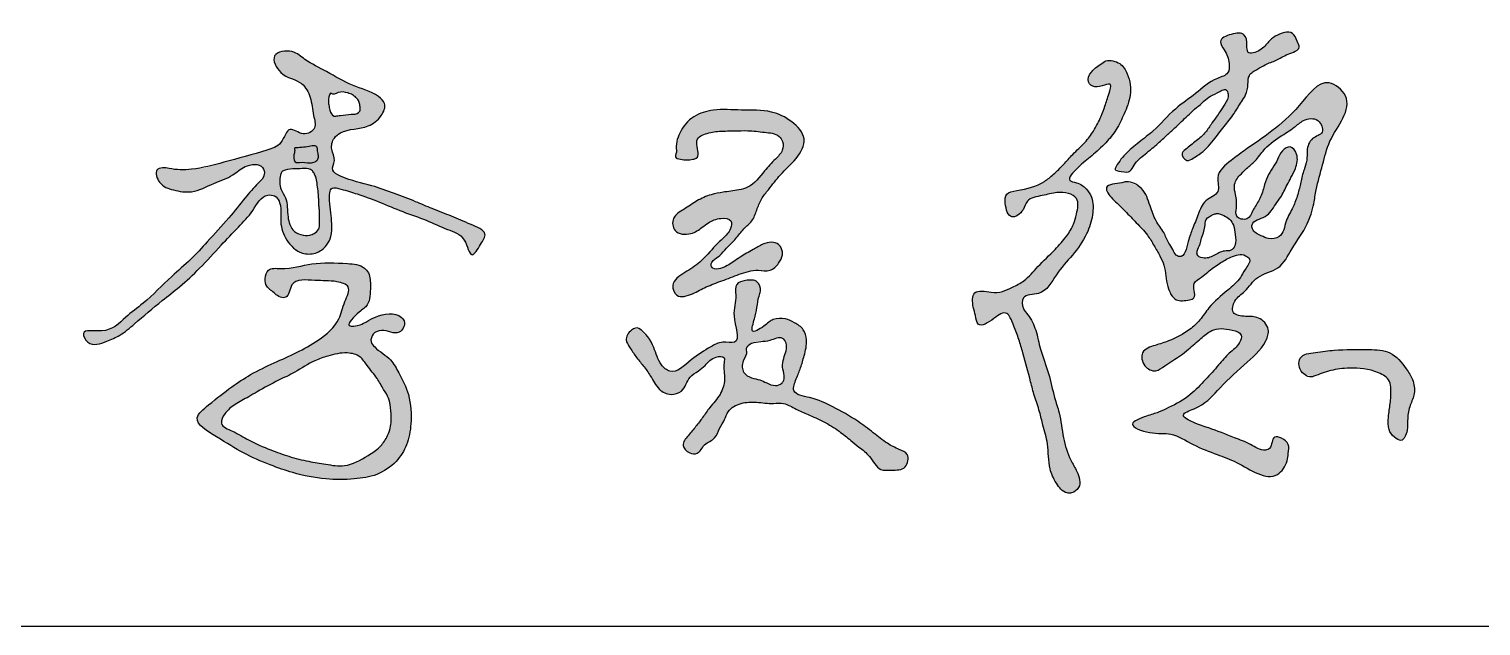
# Model space of a CAD drawing. Extents: x 28773 to 175644, y 7355 to 486294.
# Drawn here: x 151186 to 152915, y 22355 to 23066 of the extents above; entities that cross this region are included whole.
import ezdxf

# ---------------------------------------------------------------- set-up
doc = ezdxf.new("R2010")
doc.units = 0
doc.header["$LTSCALE"] = 1000
doc.header["$MEASUREMENT"] = 0
doc.layers.add('文字和字符', color=7, linetype='Continuous')

msp = doc.modelspace()

# ---------------------------------------------------------------- hatches: boundary and pattern name
at = {"layer": '文字和字符'}
h = msp.add_hatch(color=6, dxfattribs=at)
edge = h.paths.add_edge_path()
edge.add_spline(control_points=[(152479.7, 22899.6), (152479.8, 22899.8), (152492.8, 22920.3), (152507.6, 22930.1), (152529.7, 22947.4), (152548.4, 22970.1), (152576.5, 22988.5), (152594.2, 23005.9), (152615.5, 23011), (152616, 23027.4), (152611.6, 23038.4), (152601, 23052.7), (152617.9, 23060.5), (152635.2, 23062), (152637, 23048.1), (152636, 23034), (152654.2, 23039.8), (152661, 23049.8), (152672.2, 23059.4), (152690.6, 23065.7), (152695.5, 23052.4), (152701.8, 23040.8), (152683.6, 23036), (152672.5, 23028.1), (152659, 23024.1), (152648.9, 23017.6), (152637.8, 23011.7), (152638.2, 22998.7), (152636.3, 22987.8), (152628.3, 22977.2), (152621.3, 22963.7), (152608.8, 22949.3), (152596.3, 22932.4), (152584.3, 22918.5), (152572.8, 22912.4), (152564.3, 22906.2), (152557, 22916.7), (152565.2, 22923.9), (152574.2, 22930.9), (152586.2, 22940.5), (152593.3, 22951.5), (152599.4, 22959.9), (152605, 22967.9), (152610.5, 22976.5), (152615.6, 22985.2), (152611.8, 22996.4), (152600.4, 22988.8), (152591.2, 22985.3), (152583, 22977.2), (152574.4, 22970.5), (152566.4, 22962.6), (152558.4, 22955.3), (152550.4, 22947.3), (152540.9, 22939), (152532.2, 22930.6), (152523.4, 22923.2), (152513.5, 22914.8), (152503.1, 22907.4), (152497.9, 22894.5), (152488.5, 22894.3), (152479.6, 22899.5), (152479.7, 22899.6)], knot_values=[0, 0, 0, 0, 28.666202, 58.974239, 88.991361, 140.445622, 182.443945, 226.361589, 246.003405, 261.159642, 285.403493, 300.064839, 321.637432, 343.335684, 360.576762, 372.35608, 392.086641, 412.248863, 426.515031, 455.165125, 470.118963, 480.655269, 502.385008, 524.571649, 543.872014, 558.543079, 575.923356, 590.530581, 608.177969, 621.720424, 644.672751, 671.428143, 700.314854, 733.307285, 745.026327, 756.27632, 770.758758, 775.879479, 798.783005, 820.418083, 838.303351, 852.974217, 863.749723, 878.985175, 896.219108, 903.438329, 919.617985, 935.209773, 949.206114, 965.758141, 981.234157, 995.661007, 1010.855529, 1028.447768, 1048.105951, 1061.049743, 1076.480099, 1102.025547, 1114.040319, 1128.49753, 1139.678117, 1139.678117, 1139.678117, 1139.678117], degree=3, periodic=0)
h = msp.add_hatch(color=6, dxfattribs=at)
edge = h.paths.add_edge_path()
edge.add_spline(control_points=[(151353.1, 22899.7), (151353.4, 22899.7), (151390, 22896.4), (151420.2, 22908.9), (151458.6, 22917.6), (151488, 22927.2), (151494.8, 22952.9), (151512.1, 22936.7), (151529.9, 22946.9), (151523.7, 22965.5), (151523.1, 22983.2), (151510.6, 23005.9), (151486.3, 23007.3), (151471.6, 23037.4), (151500.7, 23042), (151517.2, 23026.2), (151542.7, 23015), (151570.4, 22996.7), (151596.3, 22991.3), (151612.8, 22976.5), (151605.5, 22959.8), (151587.1, 22945.4), (151563.6, 22947.7), (151548.1, 22935.4), (151544.9, 22921.9), (151552.6, 22910.2), (151544.5, 22896.5), (151567.4, 22885.1), (151590.8, 22880.9), (151621.2, 22870), (151645.1, 22860.9), (151667.2, 22851.2), (151690.2, 22842.6), (151709.1, 22834.1), (151734, 22824.3), (151723.7, 22808.9), (151711.8, 22788.3), (151706.2, 22820.4), (151683, 22826.6), (151658.9, 22838.9), (151631, 22847.7), (151604.4, 22859.5), (151579.1, 22868.9), (151562, 22873.7), (151543.9, 22879.1), (151544, 22854.6), (151547.3, 22838.5), (151546.9, 22819.4), (151540.7, 22806.1), (151528, 22797.3), (151508.2, 22797.3), (151491.8, 22812.9), (151484.6, 22833.9), (151487.5, 22851.7), (151482.5, 22867.5), (151463.7, 22869.2), (151453.2, 22847.7), (151434.8, 22829), (151413, 22806.4), (151391.1, 22781.5), (151367.4, 22759.6), (151340.3, 22738.9), (151317.5, 22719.1), (151296.1, 22700.9), (151278, 22693.3), (151258, 22685.8), (151245.9, 22709.6), (151281.6, 22701.6), (151299, 22721.8), (151328.2, 22742.5), (151351.7, 22768), (151378.9, 22790.4), (151400.6, 22814.8), (151423.1, 22838.4), (151442.3, 22863), (151456.1, 22879.6), (151468.1, 22890.5), (151464.2, 22906.5), (151442.5, 22903.9), (151428.2, 22889.3), (151404.8, 22882.3), (151382.6, 22869.4), (151358.7, 22873.3), (151342.2, 22878.9), (151331.8, 22901.5), (151353, 22899.8), (151353.1, 22899.7)], knot_values=[0, 0, 0, 0, 37.200114, 91.320491, 165.552277, 191.794321, 218.377312, 240.981666, 262.088012, 282.142005, 312.686531, 339.649791, 378.667629, 407.600467, 437.073636, 462.079158, 503.038538, 551.641933, 598.38254, 613.574993, 634.379376, 661.836336, 708.993627, 722.171326, 741.234276, 760.297225, 776.271776, 792.569008, 846.885535, 886.364067, 923.879172, 953.564578, 987.654437, 1022.983531, 1050.737693, 1069.313673, 1091.638002, 1119.125063, 1152.028231, 1189.926643, 1231.5094, 1273.175743, 1312.041059, 1340.553805, 1354.652933, 1375.412602, 1414.027671, 1435.47698, 1451.393633, 1473.994605, 1495.440379, 1528.930707, 1560.560192, 1583.420751, 1605.787661, 1617.314314, 1652.832859, 1689.166989, 1730.614602, 1782.406199, 1827.708188, 1864.317555, 1924.161807, 1954.751664, 1978.414961, 2009.901325, 2025.877661, 2056.206106, 2101.924511, 2138.940455, 2203.653812, 2245.874288, 2285.588792, 2339.12041, 2381.889891, 2414.291903, 2431.736174, 2443.518671, 2472.148613, 2496.841057, 2531.490224, 2570.411868, 2600.571575, 2626.813618, 2647.271258, 2667.490218, 2667.490218, 2667.490218, 2667.490218], degree=3, periodic=0)
edge = h.paths.add_edge_path(flags=16)
edge.add_spline(control_points=[(151488.3, 22896.5), (151488.4, 22896.6), (151500.4, 22899.8), (151509.3, 22898.8), (151517.5, 22900), (151524.1, 22897.4), (151526.2, 22892.6), (151529, 22887.2), (151529.5, 22879.5), (151530.8, 22871.2), (151531.4, 22863), (151531.3, 22856.1), (151532.6, 22848), (151531.7, 22840.6), (151532.6, 22833.1), (151531.7, 22826.7), (151526.6, 22822.3), (151519.2, 22819.1), (151509.8, 22820.3), (151500.3, 22824.7), (151496.6, 22833.4), (151494.1, 22842.5), (151494.2, 22853.3), (151492.6, 22865), (151486.2, 22873.5), (151484.5, 22882.9), (151485.3, 22890), (151486.3, 22894.1), (151488.2, 22896.5), (151488.3, 22896.5)], knot_values=[0, 0, 0, 0, 17.404746, 29.387846, 42.985867, 50.266335, 56.954161, 63.801774, 75.581128, 88.455483, 98.941086, 109.792245, 116.806441, 133.072793, 140.441564, 148.341049, 158.751059, 166.832285, 181.387675, 196.945751, 207.369773, 219.600317, 236.294444, 252.093415, 267.338386, 279.187562, 291.635416, 295.082405, 299.162326, 299.162326, 299.162326, 299.162326], degree=3, periodic=0)
edge = h.paths.add_edge_path(flags=16)
edge.add_spline(control_points=[(151546.4, 22988.8), (151546.5, 22988.7), (151557.2, 22990.6), (151563.9, 22990.4), (151571.4, 22987.7), (151575.6, 22984.4), (151579, 22980.6), (151580.1, 22975.5), (151581.3, 22970.5), (151578.3, 22964.2), (151568.4, 22964.4), (151560.5, 22963), (151553.7, 22962.4), (151547.8, 22960.8), (151544, 22968.4), (151543.6, 22975.5), (151541.6, 22981.6), (151546.4, 22988.8), (151546.4, 22988.8)], knot_values=[0, 0, 0, 0, 11.032394, 27.080246, 35.7167, 42.398017, 49.241922, 56.254438, 64.042896, 70.017142, 82.400073, 100.141744, 104.717416, 111.155207, 123.02071, 132.051492, 141.212423, 151.788927, 151.788927, 151.788927, 151.788927], degree=3, periodic=0)
h = msp.add_hatch(color=6, dxfattribs=at)
edge = h.paths.add_edge_path()
edge.add_spline(control_points=[(152461.9, 23023.3), (152461.7, 23023.2), (152440.2, 23005.8), (152458, 22992.4), (152477.8, 23006.2), (152471.4, 22985.9), (152467.9, 22975.2), (152462.2, 22959.5), (152454.8, 22944.9), (152443.4, 22929.3), (152429.8, 22917.7), (152418.2, 22904.1), (152407.2, 22893.3), (152390.1, 22879.1), (152371.3, 22874.3), (152348.6, 22871.1), (152348.2, 22855.8), (152353.7, 22835.9), (152371.2, 22848.4), (152374.1, 22864.4), (152393.3, 22866.8), (152408.8, 22871.3), (152423.2, 22871.2), (152437.8, 22863.4), (152433.9, 22846.8), (152430.4, 22832), (152421.3, 22817.5), (152406.7, 22800.9), (152388.4, 22784.5), (152373.9, 22766.2), (152358.1, 22758.6), (152345.3, 22752.1), (152330.7, 22751.4), (152308.7, 22757), (152309.8, 22735.5), (152313.5, 22725), (152315.9, 22707.7), (152334.7, 22720.1), (152348.6, 22730.9), (152356, 22720.4), (152359.4, 22709.8), (152365.5, 22696), (152371.2, 22673.7), (152377.6, 22651.3), (152383.6, 22627.7), (152389.6, 22610.9), (152394.1, 22591.7), (152400.8, 22569.6), (152399.5, 22544.8), (152408.5, 22525.2), (152418.1, 22512.8), (152429.6, 22512.7), (152440.4, 22521), (152435, 22538.3), (152424.3, 22555.4), (152416.9, 22579.6), (152414.6, 22605.1), (152405.9, 22630), (152401.2, 22655.9), (152390.4, 22681.8), (152386.2, 22706.2), (152378.6, 22722.8), (152368.7, 22732.8), (152367.8, 22750.7), (152395.9, 22747.3), (152408.4, 22774.5), (152429.2, 22795.8), (152446, 22819.1), (152453.5, 22843.2), (152454, 22862.8), (152445.2, 22876.5), (152436.3, 22882.5), (152419.9, 22885.1), (152437.9, 22903.9), (152451.3, 22914), (152468.4, 22929.2), (152481.6, 22945.8), (152490.9, 22965.2), (152499.7, 22987.3), (152496.7, 23009.3), (152487.7, 23024.6), (152476.9, 23027.8), (152469.3, 23029.6), (152461.9, 23023.4), (152461.9, 23023.3)], knot_values=[0, 0, 0, 0, 34.681641, 48.072065, 74.329964, 88.895095, 111.17035, 128.900452, 156.472867, 179.905372, 208.355087, 230.580725, 254.01719, 273.066721, 321.355231, 338.817261, 354.258199, 378.941826, 401.102047, 416.854172, 443.250134, 467.917341, 487.236589, 502.550058, 528.37671, 545.470375, 568.264653, 597.83009, 637.746529, 670.902739, 692.464096, 710.354936, 729.186846, 756.230528, 779.82652, 794.347921, 809.198107, 836.695152, 859.380582, 868.55181, 883.814404, 907.197348, 930.393917, 979.907693, 1004.230046, 1031.618366, 1054.147615, 1086.172461, 1127.622089, 1153.330618, 1177.300132, 1184.664421, 1199.389772, 1226.047392, 1247.395311, 1286.378592, 1328.318353, 1354.32781, 1395.269823, 1437.957794, 1469.914352, 1498.680239, 1511.344868, 1529.007775, 1555.105752, 1597.804477, 1639.655016, 1682.119963, 1714.682311, 1744.156119, 1760.024332, 1779.437309, 1790.885943, 1814.731193, 1846.001898, 1877.602297, 1905.335657, 1934.233701, 1967.004059, 2002.481722, 2023.475353, 2035.765847, 2047.212297, 2058.363573, 2058.363573, 2058.363573, 2058.363573], degree=3, periodic=0)
h = msp.add_hatch(color=6, dxfattribs=at)
edge = h.paths.add_edge_path()
edge.add_spline(control_points=[(152493, 22883.7), (152493.2, 22883.7), (152517.8, 22876.6), (152519.9, 22856.2), (152527.2, 22837.6), (152537.6, 22824.5), (152542.3, 22811.9), (152548.5, 22803.7), (152550.8, 22796.7), (152562.1, 22791.5), (152566.2, 22813.1), (152571.8, 22828.1), (152578.8, 22844.8), (152584.8, 22862.7), (152606.3, 22869.4), (152597.4, 22893.4), (152616.4, 22908.1), (152650.4, 22933.6), (152689.2, 22956.8), (152726.9, 23012.9), (152769.5, 22977.5), (152734.7, 22940.6), (152727.1, 22903.6), (152719.3, 22878.8), (152716, 22854.8), (152708.5, 22829.6), (152690.5, 22806.7), (152676.7, 22777.8), (152648.2, 22773.7), (152636.4, 22753.4), (152621.5, 22744.5), (152616.8, 22725.1), (152635.8, 22722.8), (152651.3, 22723.8), (152664.8, 22709.5), (152656.6, 22685.2), (152631.5, 22664.9), (152602, 22636.6), (152584.5, 22615.9), (152554.3, 22606.8), (152575.8, 22594.8), (152594.4, 22590.2), (152618.1, 22579.7), (152640.3, 22572.3), (152653.8, 22562.1), (152667.3, 22566.7), (152665.5, 22582.5), (152679.1, 22578.3), (152687.6, 22571.8), (152685.6, 22560.6), (152684.6, 22547.8), (152666.8, 22521.6), (152631.3, 22548.1), (152599.5, 22559.4), (152572.9, 22569.3), (152546.9, 22586.3), (152524.3, 22581.9), (152489.8, 22594.7), (152517.1, 22604.9), (152530.5, 22608.7), (152548.6, 22617.1), (152568.7, 22628.1), (152586.7, 22647.6), (152601.9, 22664.1), (152614.8, 22679.9), (152626.9, 22688.4), (152632.2, 22703.3), (152613.8, 22709.1), (152596.4, 22710), (152580.7, 22696), (152569, 22685.8), (152554.9, 22674.2), (152541.3, 22667.5), (152527.8, 22655.7), (152512.6, 22663.3), (152508.7, 22682.9), (152527.8, 22689.1), (152546.7, 22694.9), (152565.8, 22704.7), (152581.2, 22719), (152593.2, 22737.5), (152611, 22752.4), (152627.9, 22766.5), (152633.9, 22779.6), (152643, 22789.9), (152631.6, 22799), (152617.4, 22794.8), (152603.4, 22786.3), (152591.6, 22778), (152582.6, 22769.4), (152572.2, 22764.3), (152573.7, 22754.3), (152575.5, 22745), (152564.5, 22742.3), (152550.1, 22740.1), (152539.6, 22761.7), (152540.2, 22780.1), (152532.7, 22796.1), (152525.8, 22807.8), (152517.7, 22822), (152504.9, 22834.9), (152493.5, 22846.8), (152484, 22856.8), (152475.1, 22863.7), (152463.9, 22880.9), (152480.8, 22881), (152492.9, 22883.7), (152493, 22883.7)], knot_values=[0, 0, 0, 0, 27.432872, 59.395361, 85.693134, 109.085552, 128.362609, 140.996926, 151.763291, 157.712951, 186.698752, 208.876995, 234.201156, 260.084919, 284.937489, 307.779824, 344.178191, 370.603449, 488.346466, 550.578274, 584.928952, 664.213103, 704.923077, 747.845979, 770.989275, 806.181381, 854.934517, 893.286489, 930.483071, 961.790102, 984.548855, 1003.508451, 1024.718144, 1046.34914, 1071.076056, 1090.271471, 1144.396456, 1205.241891, 1253.920649, 1274.470919, 1294.501491, 1322.334343, 1367.576566, 1396.031299, 1422.826029, 1429.955148, 1450.476244, 1461.8652, 1477.100741, 1492.069997, 1504.375793, 1531.897919, 1602.108595, 1637.124251, 1679.750326, 1720.374244, 1756.060039, 1787.456838, 1814.277484, 1834.999527, 1853.438436, 1895.015251, 1930.254648, 1962.79728, 1989.05807, 2013.552032, 2026.034617, 2043.218025, 2076.933867, 2099.023719, 2126.230041, 2142.894352, 2174.050972, 2191.234509, 2210.914373, 2232.75608, 2256.675267, 2280.357753, 2319.727615, 2342.899389, 2367.60531, 2410.353703, 2439.962666, 2455.364827, 2473.851128, 2482.49724, 2507.041751, 2528.398061, 2552.516989, 2565.753289, 2581.839762, 2593.467441, 2605.690383, 2613.252568, 2635.359714, 2661.00506, 2697.047344, 2713.801275, 2733.175864, 2753.931383, 2781.462056, 2807.917281, 2823.476427, 2837.489503, 2858.153182, 2884.370537, 2892.288582, 2892.288582, 2892.288582, 2892.288582], degree=3, periodic=0)
edge = h.paths.add_edge_path(flags=16)
edge.add_spline(control_points=[(152628.2, 22891.6), (152628.1, 22891.5), (152618.9, 22879.2), (152624.3, 22867), (152624.8, 22855), (152621.9, 22840.7), (152638.8, 22836.5), (152643.5, 22851), (152652.1, 22861.9), (152656.6, 22876.2), (152661.2, 22893.4), (152672.4, 22906.3), (152677, 22920.7), (152689, 22928.3), (152698.5, 22914.6), (152695.4, 22900.9), (152689.4, 22889.3), (152683.2, 22877.9), (152678.1, 22866.6), (152668.7, 22854.6), (152661.3, 22840.3), (152641.6, 22837.9), (152643, 22824.2), (152652.7, 22820), (152662.9, 22815), (152679.6, 22817.3), (152682, 22837.5), (152691.5, 22852.5), (152697.2, 22868.3), (152700.9, 22883.3), (152703.7, 22897), (152708.7, 22909.1), (152707.4, 22922), (152711.9, 22936.5), (152730.4, 22940.7), (152721.8, 22961.1), (152703.8, 22958.3), (152691.7, 22946.7), (152673.8, 22936.8), (152657.2, 22923.8), (152645.9, 22906.9), (152636.9, 22901), (152628.3, 22891.6), (152628.2, 22891.6)], knot_values=[0, 0, 0, 0, 19.744507, 34.157131, 56.912893, 69.911234, 87.399526, 104.154629, 124.530072, 146.715715, 165.190697, 198.370593, 214.639562, 229.161561, 244.798567, 268.894407, 285.44538, 299.384274, 322.908118, 336.418052, 363.110061, 388.511726, 395.681319, 413.735699, 426.886572, 444.721671, 472.606193, 498.451489, 520.637008, 541.419327, 562.830776, 579.059192, 594.65128, 616.732747, 635.831876, 655.966223, 679.349301, 698.350322, 726.390651, 763.332051, 786.837613, 805.134121, 818.66464, 818.66464, 818.66464, 818.66464], degree=3, periodic=0)
edge = h.paths.add_edge_path(flags=16)
edge.add_spline(control_points=[(152596.5, 22844.6), (152596.4, 22844.6), (152585.3, 22839.5), (152587.7, 22828), (152582.5, 22819), (152581.2, 22808.8), (152577.3, 22803.2), (152576.7, 22795.5), (152586.2, 22791.2), (152597.4, 22795.3), (152607.4, 22802.1), (152617.8, 22800.8), (152624.1, 22809.4), (152622.6, 22820.3), (152621.4, 22831.2), (152616.5, 22839.6), (152608.5, 22843.5), (152603.2, 22847.4), (152596.5, 22844.7), (152596.5, 22844.6)], knot_values=[0, 0, 0, 0, 14.292967, 26.663458, 46.005146, 55.397894, 68.805265, 74.060786, 84.885427, 103.559239, 122.783611, 133.392057, 143.205535, 161.756698, 177.271697, 189.090572, 200.297464, 212.920328, 218.424594, 218.424594, 218.424594, 218.424594], degree=3, periodic=0)
h = msp.add_hatch(color=6, dxfattribs=at)
edge = h.paths.add_edge_path()
edge.add_spline(control_points=[(151957.3, 22921), (151957.3, 22921.2), (151959.7, 22947.9), (151976.5, 22962), (152004.1, 22971.6), (152035.1, 22968), (152068.1, 22970), (152094.4, 22957.3), (152115, 22935.5), (152100, 22909.3), (152081.4, 22893.9), (152068.8, 22876.5), (152057.8, 22863.4), (152052.9, 22850.1), (152048.2, 22836.5), (152036.4, 22827.9), (152028.3, 22815.4), (152017.7, 22806), (152009.7, 22795.9), (152002, 22791.4), (151997.3, 22785.3), (152001.3, 22778.7), (152013.1, 22780.6), (152022.9, 22786.8), (152035.1, 22795.6), (152047.6, 22801.9), (152060.8, 22811.1), (152079.8, 22813.8), (152085.3, 22797), (152079.1, 22785.9), (152069.1, 22775.9), (152051.3, 22780.1), (152032.2, 22773.8), (152012.2, 22765.8), (151992.7, 22759.1), (151977.4, 22750.2), (151957.5, 22743.4), (151949.2, 22764.4), (151968.2, 22776.2), (151987.2, 22787.9), (152000, 22804.6), (152013.3, 22816.9), (152021.9, 22825.1), (152024, 22839.8), (152007.9, 22841), (151997.1, 22836.6), (151986.3, 22828.3), (151974.6, 22819.9), (151953.4, 22821.2), (151951.2, 22842.7), (151967.3, 22851.1), (151981.1, 22861.5), (151997.1, 22868.5), (152014.1, 22871.8), (152028.9, 22873), (152047.9, 22878.2), (152060.3, 22894.8), (152073.2, 22909.5), (152084.4, 22919.5), (152084.8, 22931), (152077.7, 22941.5), (152060.9, 22942.6), (152043.4, 22945.2), (152024.6, 22944), (152006.8, 22944.6), (151993, 22941.4), (151982.1, 22936.7), (151980.5, 22925.5), (151985.8, 22912.2), (151972.9, 22909.7), (151965.7, 22909.9), (151953.5, 22911.8), (151957.3, 22920.9), (151957.3, 22921)], knot_values=[0, 0, 0, 0, 29.30094, 65.038017, 98.639858, 145.229586, 194.795516, 232.114749, 266.925891, 301.913022, 339.267477, 370.852415, 390.177296, 409.795645, 429.660369, 448.333163, 468.729795, 490.881928, 507.437968, 521.157629, 529.07634, 535.254347, 547.876184, 571.501508, 585.319952, 610.337259, 628.877614, 654.734455, 672.908705, 688.379255, 706.720612, 726.29753, 758.239497, 788.950264, 816.810279, 842.152582, 868.097908, 885.262369, 914.728674, 944.648733, 982.813695, 999.650213, 1020.22886, 1032.723569, 1049.493141, 1071.095002, 1083.923681, 1105.362623, 1132.075217, 1152.211283, 1174.931511, 1200.704595, 1226.158921, 1246.312234, 1272.681377, 1287.962092, 1326.688213, 1353.277295, 1371.722858, 1386.128581, 1396.514529, 1421.520631, 1449.460288, 1472.518928, 1499.291724, 1522.558099, 1533.076665, 1544.456492, 1567.099854, 1573.093813, 1593.678612, 1602.883204, 1613.437455, 1613.437455, 1613.437455, 1613.437455], degree=3, periodic=0)
h = msp.add_hatch(color=6, dxfattribs=at)
edge = h.paths.add_edge_path()
edge.add_spline(control_points=[(151479.3, 22750.4), (151479.4, 22750.3), (151497.9, 22739.5), (151495.8, 22770.8), (151528.7, 22764.5), (151547.3, 22766.8), (151571.7, 22759.9), (151560.3, 22739), (151556.7, 22715.7), (151524.4, 22688.3), (151486.7, 22672.1), (151451.3, 22655.6), (151424.9, 22637.8), (151405.5, 22622.3), (151377, 22599.1), (151414.4, 22577.5), (151439.7, 22560.7), (151471.6, 22546.9), (151503.8, 22535.5), (151537.6, 22528.7), (151571.4, 22528.9), (151601.1, 22533.3), (151623.6, 22548.4), (151637.8, 22570.5), (151642.2, 22598.4), (151640.7, 22628.7), (151628.4, 22653.1), (151616.8, 22674.5), (151601.7, 22682.2), (151592.1, 22693.4), (151595.5, 22703.7), (151609.5, 22709.6), (151625.8, 22698.1), (151635.9, 22714.7), (151624.6, 22729.5), (151603.8, 22726), (151589, 22717.7), (151580.3, 22712.3), (151559.6, 22709.6), (151578.5, 22728.6), (151592.7, 22737.6), (151592.8, 22757.4), (151592.8, 22772.9), (151583.1, 22785.2), (151557.6, 22786.9), (151524, 22788.5), (151495.5, 22778.6), (151470.3, 22782), (151467.4, 22768.5), (151467.6, 22758.1), (151479.2, 22750.4), (151479.3, 22750.4)], knot_values=[0, 0, 0, 0, 18.772704, 41.477809, 80.044627, 116.802218, 137.16377, 161.475231, 192.122008, 241.084265, 322.841358, 366.476474, 403.599349, 452.266279, 480.822437, 525.281218, 577.345985, 625.678179, 664.966098, 720.530015, 767.556127, 805.470545, 843.947055, 876.303707, 911.805465, 960.132454, 999.3713, 1024.963912, 1058.777917, 1069.239579, 1081.911788, 1097.237565, 1126.410668, 1144.842947, 1154.50106, 1197.467328, 1213.824352, 1225.506518, 1243.541639, 1270.934025, 1289.010321, 1319.830534, 1342.259698, 1352.785688, 1381.704372, 1440.604971, 1492.626113, 1513.017666, 1528.122336, 1540.553544, 1559.179396, 1559.179396, 1559.179396, 1559.179396], degree=3, periodic=0)
edge = h.paths.add_edge_path(flags=16)
edge.add_spline(control_points=[(151457.9, 22633.6), (151458.2, 22633.7), (151483.9, 22648), (151504, 22656.7), (151523, 22669.9), (151544.2, 22677.1), (151562.4, 22681.5), (151581.1, 22677.1), (151589.7, 22662.6), (151600.9, 22651.1), (151607.6, 22637), (151616, 22625.3), (151617, 22611.3), (151618.4, 22595.6), (151613.6, 22580.3), (151603.9, 22566.4), (151586.3, 22555.3), (151565.1, 22542.8), (151540.1, 22547.3), (151518.1, 22550.7), (151496, 22556.1), (151472.4, 22565.1), (151448.9, 22574.6), (151431.9, 22586), (151411.6, 22593.5), (151419.9, 22609.8), (151432.5, 22619.7), (151443.6, 22624.9), (151457.8, 22633.5), (151457.9, 22633.6)], knot_values=[0, 0, 0, 0, 40.204211, 70.058468, 108.464216, 130.884004, 163.643923, 185.732296, 204.334618, 231.03456, 252.428664, 268.982791, 289.824735, 309.33459, 334.505674, 354.736006, 378.254387, 420.802499, 451.909656, 480.365956, 514.245068, 545.922498, 586.383232, 616.269524, 639.057016, 655.457897, 678.34596, 704.341019, 720.45671, 720.45671, 720.45671, 720.45671], degree=3, periodic=0)
h = msp.add_hatch(color=6, dxfattribs=at)
edge = h.paths.add_edge_path()
edge.add_spline(control_points=[(151912.5, 22709), (151912.7, 22708.8), (151933.9, 22686.8), (151935.2, 22668.3), (151954, 22651.6), (151975.1, 22673.7), (151994.3, 22684.7), (152011, 22694.8), (152036.4, 22687.9), (152021.3, 22725.2), (152029.6, 22743.2), (152026.1, 22763), (152040.5, 22766.7), (152054.3, 22767.5), (152058.6, 22754.9), (152054.3, 22745.3), (152053.6, 22733.9), (152050.4, 22721.8), (152048.1, 22713.6), (152046, 22701.6), (152063.2, 22712.3), (152071.4, 22721.1), (152086.6, 22721.6), (152098.3, 22715.9), (152109.4, 22708.8), (152113.6, 22693.2), (152109.7, 22677.9), (152105.4, 22662.1), (152100.1, 22649.7), (152092.6, 22630.6), (152121.4, 22626.5), (152144.3, 22615.7), (152170.5, 22601), (152191.1, 22585.4), (152206.8, 22572.4), (152220.5, 22565.4), (152235.5, 22560.1), (152231.3, 22539.8), (152214.6, 22540.5), (152197.1, 22539.2), (152188.6, 22556.8), (152175.8, 22566.9), (152163.4, 22576.7), (152150.2, 22587.7), (152133.1, 22598.3), (152115.4, 22605.9), (152099.3, 22612.4), (152086.5, 22621.1), (152069.9, 22618.8), (152053.3, 22621.8), (152034.3, 22621.2), (152018.9, 22613), (152014.9, 22599.6), (152007.8, 22590.3), (152004.1, 22576.6), (151989.7, 22572.5), (151984.4, 22558.8), (151971.6, 22560), (151961.7, 22570), (151971.9, 22582.1), (151980.1, 22591.9), (151988.9, 22603.3), (151995.7, 22613.8), (152003.3, 22622.5), (152011.3, 22632.5), (152016.4, 22649.2), (152012.7, 22662.7), (152015.5, 22676.4), (152000.1, 22675.6), (151993.2, 22666.2), (151982.9, 22657.8), (151970.4, 22650.6), (151966.9, 22633.7), (151949.9, 22628.8), (151934.2, 22636.1), (151927.5, 22651.7), (151917.9, 22664.7), (151908.6, 22675.3), (151902.2, 22685.6), (151895.4, 22696.1), (151899.7, 22708), (151912.4, 22709), (151912.5, 22709)], knot_values=[0, 0, 0, 0, 39.878613, 71.084001, 88.571602, 128.557403, 167.51423, 188.674821, 208.323573, 251.533868, 286.022948, 304.040745, 319.866458, 339.38013, 355.294206, 363.866941, 383.035676, 402.399015, 414.36713, 422.122541, 442.348267, 461.81608, 481.686971, 497.958095, 516.551099, 533.839574, 560.727072, 581.394562, 601.159722, 620.894041, 649.426299, 690.673374, 738.289465, 770.144861, 799.264352, 821.404135, 836.808472, 857.647162, 880.926807, 898.121658, 926.751504, 950.035011, 967.352307, 991.998193, 1021.862108, 1050.46209, 1072.140687, 1094.880373, 1111.335022, 1139.52005, 1164.970822, 1190.259232, 1204.665599, 1221.240117, 1239.017221, 1259.177234, 1277.618397, 1289.978389, 1306.483927, 1324.261031, 1344.706721, 1362.799886, 1383.241029, 1396.927367, 1410.79459, 1436.58756, 1464.687551, 1472.224323, 1485.322698, 1508.470744, 1522.732623, 1540.039638, 1566.844928, 1584.840343, 1605.723939, 1632.903668, 1653.059236, 1673.030566, 1691.341619, 1704.216169, 1722.92022, 1735.167177, 1735.167177, 1735.167177, 1735.167177], degree=3, periodic=0)
edge = h.paths.add_edge_path(flags=16)
edge.add_spline(control_points=[(152040.2, 22684.7), (152040.2, 22684.8), (152051.9, 22698), (152065.4, 22690.7), (152082.1, 22701), (152089.1, 22690.9), (152088.2, 22682.1), (152084.6, 22673.2), (152082.8, 22663), (152085.6, 22654.7), (152085.6, 22647.9), (152082.4, 22642.5), (152074, 22639.7), (152065.2, 22643.9), (152056.3, 22648.3), (152046.4, 22649.7), (152034.9, 22655.7), (152035.2, 22671.2), (152041.5, 22676.7), (152040.2, 22684.7), (152040.2, 22684.7)], knot_values=[0, 0, 0, 0, 12.518583, 43.117128, 64.43384, 73.999097, 86.909074, 99.916825, 114.388405, 128.459585, 136.124934, 141.701946, 153.518143, 168.483557, 180.957273, 194.904784, 210.427714, 229.577537, 246.211116, 250.540926, 250.540926, 250.540926, 250.540926], degree=3, periodic=0)
h = msp.add_hatch(color=6, dxfattribs=at)
edge = h.paths.add_edge_path()
edge.add_spline(control_points=[(152716.3, 22652), (152716.5, 22652), (152739.6, 22660.9), (152761.4, 22662.4), (152787.3, 22660.5), (152807.1, 22649.1), (152808.4, 22633.9), (152807.4, 22619.8), (152804.7, 22604.1), (152804.1, 22589.1), (152810.9, 22580), (152822.3, 22572.2), (152828.6, 22588.9), (152827.3, 22602.2), (152830.2, 22617.5), (152837.5, 22631.7), (152834.7, 22648.1), (152824.3, 22664.4), (152809, 22683.3), (152776.1, 22684.1), (152746.3, 22684.2), (152720.1, 22680.7), (152696.8, 22678.1), (152696.7, 22653.7), (152716.2, 22651.9), (152716.3, 22652)], knot_values=[0, 0, 0, 0, 27.563865, 56.695241, 102.242536, 124.004216, 136.411448, 158.63331, 179.899671, 199.3513, 213.673571, 224.845605, 243.023995, 261.921703, 282.270986, 301.572813, 323.389476, 342.524862, 378.241957, 410.829433, 464.696782, 494.311037, 519.262799, 542.254368, 560.867544, 560.867544, 560.867544, 560.867544], degree=3, periodic=0)

# ---------------------------------------------------------------- linework, layer by layer
msp.add_line((145644.1, 22354.6), (153644.1, 22354.6))
at = {"layer": '文字和字符', "color": 6}
for points, start_tangent, end_tangent in [([(152479.7, 22899.6), (152491.7, 22916.4), (152508.1, 22930.8), (152524.9, 22944.4), (152551.3, 22970.4), (152575.4, 22988.8), (152601.4, 23006.9), (152613.8, 23013.7), (152615.4, 23024.5), (152609.4, 23040.9), (152605, 23050.5), (152617.8, 23059.3), (152633.4, 23058.5), (152636.6, 23046.5), (152637.8, 23038.1), (152651.9, 23040.5), (152662.4, 23050.5), (152670.3, 23057), (152690.7, 23060.5), (152696.3, 23051.3), (152698.7, 23044.1), (152685.5, 23035.7), (152671.2, 23028.4), (152658.4, 23023.2), (152649.2, 23018), (152639.4, 23010.1), (152637.8, 22999.7), (152635, 22987.2), (152629.9, 22979), (152621.2, 22964.9), (152609.4, 22949.6), (152596.6, 22933.2), (152579.8, 22916.4), (152572.6, 22912), (152565, 22909.2), (152559.4, 22918), (152561.8, 22920.8), (152574.6, 22931.2), (152586.2, 22941.6), (152593.8, 22952), (152599.9, 22960.6), (152604.3, 22967), (152610.3, 22976.3), (152614.2, 22988), (152612.2, 22992.9), (152601, 22989.6), (152591.1, 22984.4), (152583.4, 22977.9), (152574.3, 22970.1), (152566.1, 22962.5), (152558.6, 22955.4), (152550.7, 22947.8), (152541.3, 22939.2), (152530.9, 22929.6), (152523.8, 22923.6), (152515.2, 22916.5), (152502.1, 22903.6), (152497.3, 22896.4), (152486.9, 22896), (152479.7, 22899.6)], (0.427331, 0.904095), (0.427331, 0.904095)), ([(151353.1, 22899.7), (151379.9, 22898.7), (151418.1, 22906.9), (151469.6, 22921.3), (151486.1, 22930.6), (151497.4, 22946.1), (151512.8, 22940.9), (151526.2, 22948.1), (151525.2, 22962.5), (151521.1, 22984.2), (151510.8, 23000.6), (151486.1, 23014), (151478.8, 23033.6), (151499.4, 23038.7), (151514.9, 23029.5), (151540.7, 23015), (151571.6, 22998.6), (151602.5, 22985.2), (151609.7, 22976.9), (151605.6, 22962.5), (151590.1, 22950.2), (151557.1, 22941.9), (151549.9, 22935.8), (151546.8, 22922.4), (151549.9, 22909), (151547.9, 22897.7), (151557.1, 22890.5), (151594.6, 22878.9), (151621.5, 22869.8), (151646.7, 22860), (151666.4, 22851.7), (151689.3, 22842.7), (151712.7, 22832.8), (151729.2, 22821.5), (151724.1, 22809.1), (151713.8, 22796.8), (151704.5, 22814.3), (151684.5, 22827), (151659.4, 22837.8), (151631.3, 22848.2), (151603.5, 22859.6), (151577.2, 22869.2), (151557.5, 22875.1), (151547.4, 22876.2), (151544.3, 22861.5), (151546.8, 22833.8), (151545.6, 22818.4), (151540.7, 22808.1), (151527.3, 22798.8), (151511.8, 22798.8), (151493.3, 22814.3), (151486.1, 22835.9), (151486.1, 22852.4), (151478.8, 22866.8), (151470.6, 22867.8), (151452.7, 22849.5), (151435.6, 22829.7), (151415, 22808.1), (151389.5, 22780.8), (151365.5, 22758.7), (151344.9, 22742.2), (151311.9, 22714.4), (151294.4, 22701), (151279, 22693.8), (151256.3, 22692.8), (151251.1, 22703.1), (151272.8, 22706.1), (151301.5, 22722.4), (151322.2, 22739.1), (151356.2, 22771), (151378.8, 22791.4), (151398.5, 22812.2), (151424.4, 22840.8), (151443.8, 22864.7), (151459.3, 22882.2), (151466.5, 22892.5), (151464.4, 22900.7), (151443.8, 22901.8), (151429, 22891.9), (151406.2, 22881.7), (151379.9, 22871.9), (151358.3, 22874), (151341.8, 22883.2), (151338.7, 22897.7), (151353.1, 22899.7)], (0.971288, -0.237905), (0.971288, -0.237905)), ([(152461.9, 23023.3), (152447.9, 23002.6), (152455.5, 22996.7), (152474.2, 22999.4), (152472.4, 22989.1), (152467.4, 22973.9), (152462.9, 22961.9), (152453.8, 22944.2), (152443.6, 22930.7), (152429.1, 22916.3), (152418.3, 22904.5), (152406.2, 22892.7), (152395.4, 22884.2), (152362.4, 22873.2), (152350.5, 22869), (152348.8, 22858), (152356.5, 22841.9), (152370, 22850.4), (152375.1, 22860.5), (152392.9, 22867.3), (152410.3, 22870.8), (152424.2, 22869.8), (152433.5, 22863.9), (152433.5, 22845.3), (152430.1, 22833.4), (152421.9, 22819.2), (152408.1, 22803), (152387.7, 22782.7), (152370.8, 22765.8), (152357.3, 22758.1), (152345.4, 22753.1), (152331.9, 22752.2), (152312.4, 22751.4), (152310.7, 22734.4), (152313.3, 22724.3), (152316.7, 22714.1), (152335.3, 22720.9), (152350.5, 22726.8), (152354.8, 22721.8), (152359, 22711.6), (152365, 22695.9), (152369.7, 22679.8), (152379, 22645.4), (152383.6, 22628.5), (152389.6, 22609.7), (152393.7, 22594), (152399, 22571.5), (152402.2, 22541.8), (152409.6, 22524.8), (152422.3, 22513.1), (152427.7, 22513.1), (152436.1, 22519.5), (152434, 22538.6), (152426.9, 22552.2), (152418.1, 22578.9), (152412.8, 22608.7), (152407.5, 22626.6), (152400.3, 22655.3), (152390.7, 22684.5), (152385, 22706.8), (152375.6, 22725.3), (152370.3, 22732.7), (152370.3, 22745.4), (152388.4, 22750.7), (152409.6, 22773), (152428.7, 22796.4), (152445.7, 22821.8), (152452.6, 22844.3), (152451.4, 22865.5), (152445.3, 22875.2), (152433.5, 22882.6), (152425.7, 22885.4), (152434.7, 22900.1), (152451.8, 22914.7), (152468.5, 22930.2), (152480.8, 22945.9), (152490.3, 22964.5), (152497.5, 22987), (152494.1, 23012.3), (152485.1, 23024.5), (152476.9, 23027.7), (152468.6, 23027.7), (152461.9, 23023.3)], (-0.854695, -0.51913), (-0.854695, -0.51913)), ([(152493, 22883.7), (152511, 22875.7), (152521.2, 22855), (152528.3, 22837.4), (152537.4, 22823.2), (152543.6, 22810.8), (152548.3, 22803), (152552.3, 22796.4), (152556.2, 22794.6), (152566.7, 22812.7), (152571.8, 22827.8), (152578.5, 22844.8), (152587.7, 22861), (152601.8, 22872.1), (152601.8, 22888.6), (152617.9, 22909.2), (152633.2, 22920.6), (152698.7, 22974.5), (152734.4, 23001.6), (152753.8, 22986.1), (152735.4, 22932), (152726.7, 22904), (152719, 22874.1), (152716.1, 22857.6), (152708.3, 22833.5), (152690, 22803.5), (152673.5, 22781.3), (152649.4, 22769.7), (152633.9, 22753.3), (152622.3, 22741.7), (152620.4, 22728.2), (152634.9, 22723.4), (152650.3, 22721.4), (152661.9, 22707.9), (152659, 22694.4), (152632.9, 22665.4), (152601.4, 22635), (152573.7, 22613.4), (152560.9, 22606), (152572.4, 22597.2), (152591.2, 22590.5), (152621.7, 22578.8), (152640.6, 22570.9), (152658.7, 22564.2), (152663.4, 22566.2), (152669.5, 22579.7), (152677.6, 22578.3), (152685.7, 22570.9), (152685.7, 22560.1), (152684.4, 22551.4), (152672.9, 22535.2), (152624.3, 22549.3), (152601, 22558.9), (152572.6, 22570.8), (152546, 22583), (152520.4, 22585.1), (152500.2, 22595.2), (152517, 22604.6), (152531.2, 22609.3), (152543.3, 22614.7), (152569, 22630.2), (152587.1, 22648.1), (152602.8, 22665.5), (152615.5, 22679.5), (152627.7, 22692.3), (152629.7, 22701), (152618.9, 22707.1), (152594.6, 22706.4), (152581.8, 22697), (152567, 22684.2), (152557.5, 22676.8), (152538.6, 22664.6), (152527.8, 22658.6), (152515, 22664.6), (152512.3, 22680.1), (152527.2, 22688.9), (152543.3, 22694.3), (152568.3, 22707.8), (152580.5, 22719.2), (152591.2, 22733.4), (152613.6, 22754.6), (152628.7, 22769.7), (152634.4, 22779.2), (152639.6, 22791.5), (152635, 22795.7), (152617.4, 22794), (152604, 22786.4), (152589.9, 22776.2), (152582.6, 22770.1), (152573.8, 22762.6), (152573.8, 22754.2), (152573.4, 22745.4), (152568.3, 22743.3), (152552.4, 22743.3), (152542.3, 22758.8), (152537.6, 22784.3), (152532.8, 22795.4), (152526, 22807.6), (152518, 22820.2), (152504.8, 22835), (152491.6, 22848.8), (152483.7, 22856.7), (152476.3, 22863.6), (152469.4, 22876.8), (152487.4, 22882.6), (152493, 22883.7)], (0.998657, 0.051807), (0.998657, 0.051807)), ([(151546.4, 22988.8), (151554.3, 22989.9), (151565.8, 22989.5), (151571.6, 22987.2), (151575.5, 22984.3), (151578.6, 22980.5), (151580.1, 22975.7), (151580.7, 22970.1), (151578.8, 22966.2), (151570.1, 22964.1), (151557.4, 22962.8), (151554.1, 22962.4), (151549.5, 22962), (151544.5, 22968.9), (151543.3, 22975.3), (151543, 22981.9), (151546.4, 22988.8)], (0.61273, -0.790293), (0.61273, -0.790293)), ([(151957.3, 22921), (151961.2, 22941.8), (151978.1, 22961.2), (152001, 22969), (152034.6, 22969.1), (152070.3, 22966.8), (152094.5, 22955.2), (152109.2, 22934.8), (152099.7, 22911.5), (152081.1, 22892), (152066.8, 22874.3), (152058.6, 22863.1), (152052.9, 22850.1), (152046.9, 22837.1), (152037.4, 22827.6), (152028.1, 22816.2), (152017, 22804.7), (152008.8, 22796), (152001.1, 22789.8), (151998.4, 22784.8), (152000.6, 22780.9), (152009.7, 22780.5), (152024.8, 22788.3), (152033, 22793.9), (152048.6, 22803), (152060.3, 22809.4), (152078.9, 22809.2), (152083.4, 22796.9), (152078.9, 22786.7), (152068.7, 22778.3), (152054.6, 22778.3), (152032.1, 22773.5), (152011.4, 22765.7), (151992.7, 22758.4), (151976.3, 22750.4), (151957.7, 22748.6), (151952.9, 22760), (151967.3, 22775.6), (151985, 22787.9), (152003.9, 22807.9), (152012.6, 22816.3), (152021.6, 22828.1), (152021.9, 22837.1), (152010.2, 22840.1), (151995.5, 22835), (151988, 22829.6), (151974.5, 22822.1), (151955.6, 22825.7), (151953.8, 22840.1), (151966.1, 22850.9), (151981.7, 22861), (151998.5, 22868.3), (152012.7, 22871.3), (152031.5, 22874), (152042, 22877.3), (152062.2, 22896.6), (152075, 22910.8), (152083.3, 22921.2), (152083.6, 22931.6), (152079.4, 22937.8), (152062.1, 22942.7), (152042.1, 22944.6), (152025.5, 22944.3), (152006.2, 22943.7), (151989.8, 22939.9), (151983.3, 22936), (151981.5, 22928), (151980.9, 22911.7), (151976.8, 22910.5), (151962, 22910.5), (151956, 22913.5), (151957.3, 22921)], (-0.158954, 0.987286), (-0.158954, 0.987286)), ([(152628.2, 22891.6), (152621.6, 22878.9), (152623, 22868.6), (152624, 22852.3), (152624.4, 22842.9), (152636.6, 22839.6), (152643.6, 22849.5), (152651.1, 22862.1), (152656.7, 22877.1), (152661, 22889.7), (152673.1, 22910.3), (152678.7, 22920.6), (152688.1, 22925.2), (152695.6, 22916.8), (152694.2, 22899.5), (152689, 22888.7), (152684.4, 22879.9), (152676.4, 22864.9), (152670.8, 22856.9), (152658.1, 22842.4), (152642.7, 22832.6), (152643.2, 22827.5), (152653.5, 22819.5), (152662.4, 22816.2), (152675, 22818.6), (152683.4, 22836.8), (152691.4, 22853.7), (152697, 22868.6), (152700.7, 22883.1), (152704.5, 22898.1), (152707.8, 22909.3), (152708.2, 22920.6), (152714.8, 22935.1), (152726, 22943), (152720.9, 22956.6), (152704, 22956.6), (152692.9, 22948.6), (152676, 22937.5), (152655.7, 22920.3), (152644.9, 22907.2), (152635, 22898.5), (152628.2, 22891.6)], (-0.702795, -0.711393), (-0.702795, -0.711393)), ([(151502.9, 22924.1), (151511, 22924.6), (151519.8, 22925.7), (151527, 22926.5), (151528.7, 22925.9), (151529.7, 22922.2), (151530.7, 22915.8), (151530.3, 22910.8), (151526.9, 22907.6), (151521.3, 22906.3), (151508.2, 22906.8), (151504.3, 22906.8), (151501.7, 22914.2), (151502.5, 22919.6), (151502.6, 22922.4), (151502.9, 22924.1)], (0.999939, 0.01108), (0.999939, 0.01108)), ([(151488.3, 22896.5), (151500.6, 22899.1), (151509.2, 22899.2), (151519, 22899.1), (151523.7, 22896.8), (151526.2, 22892.7), (151528.2, 22888.2), (151529.6, 22879.8), (151530.7, 22870.6), (151531.3, 22863.1), (151531.6, 22855.2), (151532.1, 22850.2), (151532.1, 22838.5), (151532.4, 22833.2), (151531.3, 22827.6), (151526, 22822.3), (151520.6, 22820.1), (151510.1, 22820.8), (151500.4, 22826.4), (151496.9, 22833), (151494.7, 22841.6), (151493.9, 22853.6), (151491.6, 22864.7), (151486.6, 22874.5), (151484.9, 22882.9), (151485.8, 22891.8), (151486.6, 22894.1), (151488.3, 22896.5)], (0.909237, 0.416279), (0.909237, 0.416279)), ([(152596.5, 22844.6), (152588.1, 22838.7), (152586.5, 22829.9), (152582.5, 22816.5), (152580.9, 22809.9), (152577.3, 22801), (152577.3, 22797.2), (152583.9, 22793), (152597.1, 22795.8), (152609.8, 22801.2), (152617.4, 22802.2), (152622, 22807.6), (152622.6, 22820.9), (152620.4, 22831.9), (152615.8, 22839.1), (152609, 22843.4), (152600.3, 22845.8), (152596.5, 22844.6)], (-0.905829, -0.423645), (-0.905829, -0.423645)), ([(151479.3, 22750.4), (151492.1, 22746.1), (151499.3, 22760.8), (151526.6, 22766.2), (151553, 22764.6), (151566.3, 22758.4), (151562.5, 22741.3), (151555.4, 22720.4), (151530.7, 22695.2), (151478.4, 22668.1), (151450.2, 22654.1), (151427.8, 22639.4), (151400.1, 22617.9), (151386.7, 22602.4), (151409.6, 22580), (151441.8, 22560.7), (151473.6, 22546.5), (151500.4, 22537.3), (151539.7, 22529.8), (151573.6, 22529.8), (151600.4, 22535.2), (151623.4, 22550.7), (151635.9, 22570.4), (151641, 22595.4), (151638, 22630.2), (151626.7, 22656.1), (151616.7, 22671.5), (151597.9, 22687), (151593.7, 22693.3), (151596.2, 22702.1), (151606.2, 22706.7), (151627.1, 22704.6), (151633.4, 22716.3), (151629.7, 22722.1), (151598.7, 22722.6), (151588.2, 22717.1), (151580.7, 22713.4), (151567.7, 22712.5), (151579.4, 22728.4), (151589.1, 22737.2), (151592.8, 22759.1), (151590.4, 22775.1), (151585.7, 22781), (151565.5, 22786.3), (151523.1, 22785.9), (151486, 22780.5), (151471.4, 22778.4), (151467.7, 22768.2), (151469.4, 22759.4), (151479.3, 22750.4)], (0.708393, -0.705818), (0.708393, -0.705818)), ([(151912.5, 22709), (151930.2, 22686.3), (151939.4, 22665.8), (151949.3, 22658), (151974.8, 22671.5), (151998.1, 22687.1), (152012.3, 22692.7), (152026.5, 22692.7), (152025.8, 22723.8), (152027.9, 22748.6), (152029, 22761.5), (152039.5, 22766.1), (152053.5, 22764.3), (152057.3, 22753.5), (152055.6, 22747.6), (152053.1, 22734), (152050, 22720.4), (152047.9, 22712), (152047.5, 22706.5), (152061.1, 22711.7), (152072.6, 22719.7), (152087, 22720.4), (152097.8, 22715.9), (152108.2, 22707.5), (152112.1, 22695.6), (152109.3, 22676.5), (152105.1, 22662.2), (152099.9, 22648.9), (152097.1, 22635), (152115.8, 22626.6), (152143.5, 22615.7), (152173.1, 22598.4), (152191.6, 22584.8), (152208.4, 22572.2), (152222.6, 22564.9), (152231.9, 22558.9), (152229.5, 22544.1), (152213.2, 22540.2), (152200.8, 22541.2), (152187, 22556.5), (152174.6, 22567.8), (152164.9, 22575.6), (152150.9, 22586.6), (152132.6, 22597.9), (152113.9, 22606.5), (152099.6, 22612.9), (152084.7, 22619.7), (152072.8, 22619.7), (152052.6, 22621.1), (152034.3, 22619.7), (152019, 22609.8), (152014.5, 22600.4), (152008.6, 22590), (152002.7, 22578.7), (151990.8, 22570.3), (151981.9, 22560.4), (151973, 22560.9), (151965.1, 22569.8), (151971.1, 22581.2), (151980.5, 22592.5), (151988.4, 22602.9), (151996.9, 22614.9), (152003.2, 22622.5), (152009.1, 22630.5), (152014.5, 22648.3), (152014, 22668.5), (152014, 22674), (152004.7, 22675), (151991.3, 22665), (151983.3, 22658.5), (151973.5, 22650.8), (151963.2, 22634.5), (151950.8, 22630.5), (151937, 22636.5), (151926.1, 22652.7), (151917.7, 22664.6), (151908.7, 22675.8), (151901.4, 22686.8), (151897.4, 22695.2), (151903.9, 22707.1), (151912.5, 22709)], (0.847727, -0.530433), (0.847727, -0.530433)), ([(152040.2, 22684.7), (152046.8, 22690.9), (152068.5, 22694.7), (152083.7, 22697.1), (152087.8, 22691.6), (152087.8, 22682.3), (152085, 22673.4), (152083.7, 22663), (152085.4, 22653), (152085, 22647.5), (152083, 22644.1), (152075, 22641), (152064.7, 22644.2), (152056.5, 22647.7), (152046.8, 22650.3), (152037.5, 22656.5), (152036.8, 22670.3), (152040.6, 22681.6), (152040.2, 22684.7)], (0.146784, 0.989169), (0.146784, 0.989169)), ([(152716.3, 22652), (152736.3, 22658.8), (152758.5, 22661.8), (152793.1, 22656.2), (152806.3, 22646), (152808, 22636.6), (152807.1, 22619.6), (152805, 22603.4), (152805.8, 22588.5), (152812.2, 22579.5), (152819.9, 22575.7), (152827.2, 22587.6), (152828, 22602.1), (152831, 22617.5), (152835.7, 22631.5), (152833.6, 22648.1), (152826.3, 22660.9), (152806.7, 22680.1), (152782, 22683.9), (152740.6, 22683.1), (152718, 22680.5), (152700.1, 22673.7), (152702.7, 22656.2), (152716.3, 22652)], (0.929554, 0.368687), (0.929554, 0.368687)), ([(151457.9, 22633.6), (151483.5, 22647.3), (151502.7, 22656.9), (151526.8, 22670.6), (151542, 22676.1), (151565.3, 22679.8), (151580.5, 22675), (151589, 22664.7), (151600.8, 22649.5), (151608.6, 22636.2), (151614.5, 22625.8), (151617.1, 22611), (151617.5, 22597), (151612.3, 22579.6), (151603.8, 22567.8), (151590.1, 22557.8), (151561.9, 22545.6), (151539.6, 22547.3), (151519.4, 22550.8), (151495.7, 22556.7), (151474.2, 22564.4), (151447.6, 22576.3), (151428.7, 22586.6), (151415.4, 22596.2), (151419.5, 22607.3), (151431.7, 22618.4), (151448, 22627.7), (151457.9, 22633.6)], (0.864918, 0.501914), (0.864918, 0.501914))]:
    msp.add_spline(points, degree=3, dxfattribs=dict(at, start_tangent=start_tangent, end_tangent=end_tangent))

doc.saveas('drawing.dxf')
